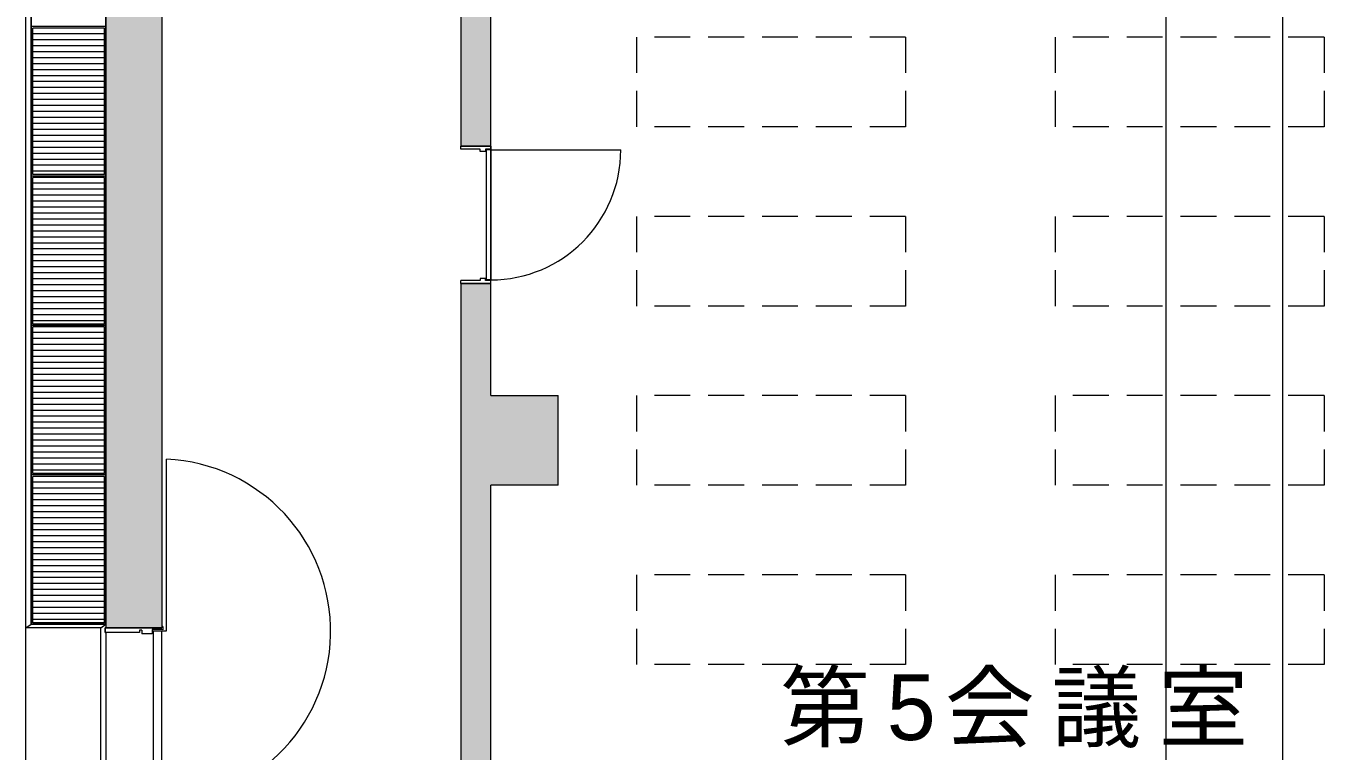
# Model space of a CAD drawing. Units: millimetres, scale not verified. Extents: x -61855 to 52913, y -114842 to -21833.
# Drawn here: x -7402 to 1283, y -87319 to -82465 of the extents above; entities that cross this region are included whole.
import ezdxf

# ---------------------------------------------------------------- set-up
doc = ezdxf.new("R2010")
doc.units = ezdxf.units.MM
doc.header["$LTSCALE"] = 200
doc.linetypes.add('DASHED1', pattern=[1.8, 1.2, -0.6])
for name, color, linetype, lineweight in [('0-1_躯体', 7, 'Continuous', 9), ('0-2_建具', 7, 'Continuous', 9), ('0-3_仕上', 4, 'Continuous', 5), ('0-6_寸法', 4, 'Continuous', 5), ('0-8_備品', 2, 'Continuous', 5)]:
    doc.layers.add(name, color=color, linetype=linetype, lineweight=lineweight)
doc.layers.add('0-4_室名', color=7, linetype='Continuous')
doc.styles.add('・', font='')
doc.styles.get('・').set_extended_font_data('・')

msp = doc.modelspace()

# ---------------------------------------------------------------- linework, layer by layer
at = {"layer": '0-1_躯体'}
for p, q in [((-7366.8, -77675), (-7366.8, -86470)), ((-6866.8, -77650), (-6866.8, -86495)), ((-6491.8, -77650), (-6491.8, -86495)), ((-4491.8, -77890), (-4491.8, -83270)), ((-4291.8, -84940), (-4291.8, -79240)), ((-4491.8, -83270), (-4291.8, -83270)), ((-4491.8, -84190), (-4291.8, -84190)), ((-4491.8, -84190), (-4491.8, -91920)), ((-4291.8, -84940), (-3841.8, -84940)), ((-3841.8, -85540), (-3841.8, -84940)), ((-3841.8, -85540), (-4291.8, -85540)), ((-4291.8, -88530), (-4291.8, -85540)), ((-7401.8, -86495), (-7366.8, -86470)), ((-6901.8, -86495), (-7401.8, -86495)), ((-7366.8, -86470), (-6866.8, -86470)), ((-6901.8, -86495), (-6866.8, -86470)), ((-6901.8, -88839.5), (-6901.8, -86495)), ((-6871.8, -86525), (-6866.8, -86525)), ((-6866.8, -86525), (-6866.8, -88810))]:
    msp.add_line(p, q, dxfattribs=at)
for points in [[(-6491.8, -88840), (-7401.8, -88840), (-7401.8, -77650)], [(-6871.8, -86525), (-6871.8, -86495), (-6491.8, -86495)]]:
    msp.add_lwpolyline(points, dxfattribs=at)
at = {"layer": '0-1_躯体', "color": 9}
for points in [[(-6491.8, -86495), (-6491.8, -77650), (-6866.8, -86495), (-6866.8, -77650)], [(-4291.8, -77890), (-4491.8, -77890), (-4291.8, -83270), (-4491.8, -83270)], [(-4491.8, -84190), (-4491.8, -91090), (-4321.8, -84190), (-4321.8, -91090)], [(-4291.8, -84190), (-4321.8, -84190), (-4291.8, -88730), (-4321.8, -88730)], [(-3841.8, -84940), (-4291.8, -84940), (-3841.8, -85540), (-4291.8, -85540)]]:
    msp.add_solid(points, dxfattribs=at)
at = {"layer": '0-2_建具'}
for p, q in [((-4491.8, -83290), (-4491.8, -83270)), ((-4291.8, -83270), (-4491.8, -83270)), ((-4291.8, -83270), (-4291.8, -83290)), ((-4326.8, -83305), (-4361.8, -83305)), ((-4326.8, -83290), (-4326.8, -83305)), ((-4291.8, -83290), (-4326.8, -83290)), ((-4291.8, -83295), (-4321.8, -83295)), ((-4321.8, -83295), (-4321.8, -84165)), ((-4291.8, -83295), (-4291.8, -84165)), ((-4326.8, -84155), (-4361.8, -84155)), ((-4361.8, -84155), (-4361.8, -84170)), ((-4326.8, -84170), (-4326.8, -84155)), ((-4361.8, -84170), (-4491.8, -84170)), ((-4491.8, -84190), (-4491.8, -84170)), ((-4291.8, -84190), (-4491.8, -84190)), ((-4291.8, -84170), (-4326.8, -84170)), ((-4291.8, -84165), (-4321.8, -84165)), ((-4291.8, -84190), (-4291.8, -84170)), ((-6871.8, -86495), (-6871.8, -86525)), ((-6491.8, -86495), (-6871.8, -86495)), ((-6491.8, -86485), (-6491.8, -86495)), ((-6486.8, -86485), (-6491.8, -86485)), ((-6486.8, -86485), (-6486.8, -86507.5)), ((-6641.8, -86525), (-6871.8, -86525)), ((-6641.8, -86510), (-6641.8, -86525)), ((-6626.8, -86510), (-6641.8, -86510)), ((-6626.8, -86510), (-6626.8, -86535)), ((-6556.8, -86535), (-6626.8, -86535)), ((-6491.9, -86505), (-6556.8, -86505)), ((-6551.8, -86515), (-6551.8, -87660)), ((-6486.8, -86507.5), (-6491.9, -86505)), ((-6491.8, -87660), (-6491.8, -86515))]:
    msp.add_line(p, q, dxfattribs=at)
at = {"layer": '0-2_建具', "color": 4, "lineweight": 5}
for p, q in [((-4291.8, -83295), (-3421.8, -83295)), ((-6461.8, -86515), (-6461.8, -85365.2)), ((-6551.8, -86515), (-6461.8, -86515))]:
    msp.add_line(p, q, dxfattribs=at)
at = {"layer": '0-2_建具'}
for points in [[(-4361.8, -83305), (-4361.8, -83290), (-4491.8, -83290)], [(-6556.8, -86505), (-6556.8, -86535), (-6626.8, -86535)]]:
    msp.add_lwpolyline(points, dxfattribs=at)
at = {"layer": '0-2_建具', "color": 4, "lineweight": 5}
for centre, radius, start, end in [((-4291.8, -83295), 870, 270, 0), ((-6514.3, -86515), 1151, 269.99546, 87.3865)]:
    msp.add_arc(centre, radius, start, end, dxfattribs=at)
at = {"layer": '0-3_仕上', "color": 7, "lineweight": 9}
for p, q in [((-6876.8, -82480), (-7356.8, -82480)), ((-7356.8, -83460.5), (-7356.8, -82480)), ((-6876.8, -83460.5), (-6876.8, -82480)), ((-6876.8, -83460.5), (-7356.8, -83460.5)), ((-6876.8, -83480), (-7356.8, -83480)), ((-7356.8, -84460.5), (-7356.8, -83480)), ((-6876.8, -84460.5), (-6876.8, -83480)), ((-6876.8, -84460.5), (-7356.8, -84460.5)), ((-6876.8, -84480), (-7356.8, -84480)), ((-7356.8, -85460.5), (-7356.8, -84480)), ((-6876.8, -85460.5), (-6876.8, -84480)), ((-6876.8, -85460.5), (-7356.8, -85460.5)), ((-6876.8, -85480), (-7356.8, -85480)), ((-7356.8, -86460.5), (-7356.8, -85480)), ((-6876.8, -86460.5), (-6876.8, -85480)), ((-6876.8, -86460.5), (-7356.8, -86460.5))]:
    msp.add_line(p, q, dxfattribs=at)
at = {"layer": '0-3_仕上'}
for p, q in [((-6876.8, -82518.2), (-7356.8, -82518.2)), ((-6876.8, -82558.2), (-7356.8, -82558.2)), ((-6876.8, -82598.2), (-7356.8, -82598.2)), ((-6876.8, -82638.2), (-7356.8, -82638.2)), ((-6876.8, -82678.2), (-7356.8, -82678.2)), ((-6876.8, -82718.2), (-7356.8, -82718.2)), ((-6876.8, -82758.2), (-7356.8, -82758.2)), ((-6876.8, -82798.2), (-7356.8, -82798.2)), ((-6876.8, -82838.2), (-7356.8, -82838.2)), ((-6876.8, -82878.2), (-7356.8, -82878.2)), ((-6876.8, -82918.2), (-7356.8, -82918.2)), ((-6876.8, -82958.2), (-7356.8, -82958.2)), ((-6876.8, -82998.2), (-7356.8, -82998.2)), ((-6876.8, -83038.2), (-7356.8, -83038.2)), ((-6876.8, -83078.2), (-7356.8, -83078.2)), ((-6876.8, -83118.2), (-7356.8, -83118.2)), ((-6876.8, -83158.2), (-7356.8, -83158.2)), ((-6876.8, -83198.2), (-7356.8, -83198.2)), ((-6876.8, -83238.2), (-7356.8, -83238.2)), ((-6876.8, -83278.2), (-7356.8, -83278.2)), ((-6876.8, -83318.2), (-7356.8, -83318.2)), ((-6876.8, -83358.2), (-7356.8, -83358.2)), ((-6876.8, -83398.2), (-7356.8, -83398.2)), ((-6876.8, -83438.2), (-7356.8, -83438.2)), ((-6876.8, -83518.2), (-7356.8, -83518.2)), ((-6876.8, -83558.2), (-7356.8, -83558.2)), ((-6876.8, -83598.2), (-7356.8, -83598.2)), ((-6876.8, -83638.2), (-7356.8, -83638.2)), ((-6876.8, -83678.2), (-7356.8, -83678.2)), ((-6876.8, -83718.2), (-7356.8, -83718.2)), ((-6876.8, -83758.2), (-7356.8, -83758.2)), ((-6876.8, -83798.2), (-7356.8, -83798.2)), ((-6876.8, -83838.2), (-7356.8, -83838.2)), ((-6876.8, -83878.2), (-7356.8, -83878.2)), ((-6876.8, -83918.2), (-7356.8, -83918.2)), ((-6876.8, -83958.2), (-7356.8, -83958.2)), ((-6876.8, -83998.2), (-7356.8, -83998.2)), ((-6876.8, -84038.2), (-7356.8, -84038.2)), ((-6876.8, -84078.2), (-7356.8, -84078.2)), ((-6876.8, -84118.2), (-7356.8, -84118.2)), ((-6876.8, -84158.2), (-7356.8, -84158.2)), ((-6876.8, -84198.2), (-7356.8, -84198.2)), ((-6876.8, -84238.2), (-7356.8, -84238.2)), ((-6876.8, -84278.2), (-7356.8, -84278.2)), ((-6876.8, -84318.2), (-7356.8, -84318.2)), ((-6876.8, -84358.2), (-7356.8, -84358.2)), ((-6876.8, -84398.2), (-7356.8, -84398.2)), ((-6876.8, -84438.2), (-7356.8, -84438.2)), ((-6876.8, -84518.2), (-7356.8, -84518.2)), ((-6876.8, -84558.2), (-7356.8, -84558.2)), ((-6876.8, -84598.2), (-7356.8, -84598.2)), ((-6876.8, -84638.2), (-7356.8, -84638.2)), ((-6876.8, -84678.2), (-7356.8, -84678.2)), ((-6876.8, -84718.2), (-7356.8, -84718.2)), ((-6876.8, -84758.2), (-7356.8, -84758.2)), ((-6876.8, -84798.2), (-7356.8, -84798.2)), ((-6876.8, -84838.2), (-7356.8, -84838.2)), ((-6876.8, -84878.2), (-7356.8, -84878.2)), ((-6876.8, -84918.2), (-7356.8, -84918.2)), ((-6876.8, -84958.2), (-7356.8, -84958.2)), ((-6876.8, -84998.2), (-7356.8, -84998.2)), ((-6876.8, -85038.2), (-7356.8, -85038.2)), ((-6876.8, -85078.2), (-7356.8, -85078.2)), ((-6876.8, -85118.2), (-7356.8, -85118.2)), ((-6876.8, -85158.2), (-7356.8, -85158.2)), ((-6876.8, -85198.2), (-7356.8, -85198.2)), ((-6876.8, -85238.2), (-7356.8, -85238.2)), ((-6876.8, -85278.2), (-7356.8, -85278.2)), ((-6876.8, -85318.2), (-7356.8, -85318.2)), ((-6876.8, -85358.2), (-7356.8, -85358.2)), ((-6876.8, -85398.2), (-7356.8, -85398.2)), ((-6876.8, -85438.2), (-7356.8, -85438.2)), ((-6876.8, -85518.2), (-7356.8, -85518.2)), ((-6876.8, -85558.2), (-7356.8, -85558.2)), ((-6876.8, -85598.2), (-7356.8, -85598.2)), ((-6876.8, -85638.2), (-7356.8, -85638.2)), ((-6876.8, -85678.2), (-7356.8, -85678.2)), ((-6876.8, -85718.2), (-7356.8, -85718.2)), ((-6876.8, -85758.2), (-7356.8, -85758.2)), ((-6876.8, -85798.2), (-7356.8, -85798.2)), ((-6876.8, -85838.2), (-7356.8, -85838.2)), ((-6876.8, -85878.2), (-7356.8, -85878.2)), ((-6876.8, -85918.2), (-7356.8, -85918.2)), ((-6876.8, -85958.2), (-7356.8, -85958.2)), ((-6876.8, -85998.2), (-7356.8, -85998.2)), ((-6876.8, -86038.2), (-7356.8, -86038.2)), ((-6876.8, -86078.2), (-7356.8, -86078.2)), ((-6876.8, -86118.2), (-7356.8, -86118.2)), ((-6876.8, -86158.2), (-7356.8, -86158.2)), ((-6876.8, -86198.2), (-7356.8, -86198.2)), ((-6876.8, -86238.2), (-7356.8, -86238.2)), ((-6876.8, -86278.2), (-7356.8, -86278.2)), ((-6876.8, -86318.2), (-7356.8, -86318.2)), ((-6876.8, -86358.2), (-7356.8, -86358.2)), ((-6876.8, -86398.2), (-7356.8, -86398.2)), ((-6876.8, -86438.2), (-7356.8, -86438.2))]:
    msp.add_line(p, q, dxfattribs=at)
at = {"layer": '0-3_仕上', "color": 7, "lineweight": 9}
for points in [[(-6866.8, -82470), (-7366.8, -82470), (-7366.8, -81470)], [(-6866.8, -82470), (-6866.8, -81470), (-7366.8, -81470)], [(-6866.8, -83470), (-7366.8, -83470), (-7366.8, -82470)], [(-6866.8, -83470), (-6866.8, -82470), (-7366.8, -82470)], [(-6866.8, -84470), (-7366.8, -84470), (-7366.8, -83470)], [(-6866.8, -84470), (-6866.8, -83470), (-7366.8, -83470)], [(-6866.8, -85470), (-7366.8, -85470), (-7366.8, -84470)], [(-6866.8, -85470), (-6866.8, -84470), (-7366.8, -84470)], [(-6866.8, -86470), (-7366.8, -86470), (-7366.8, -85470)], [(-6866.8, -86470), (-6866.8, -85470), (-7366.8, -85470)]]:
    msp.add_lwpolyline(points, dxfattribs=at)
at = {"layer": '0-6_寸法'}
for p, q in [((224, -69565), (224, -88530)), ((1004.6, -82090), (1004.6, -88530))]:
    msp.add_line(p, q, dxfattribs=at)
at = {"layer": '0-8_備品', "linetype": 'DASHED1'}
for p, q in [((-3316.8, -82540), (-3316.8, -83140)), ((-1516.8, -82540), (-3316.8, -82540)), ((-1516.8, -82540), (-1516.8, -83140)), ((-516.8, -82540), (-516.8, -83140)), ((1283.2, -82540), (-516.8, -82540)), ((1283.2, -82540), (1283.2, -83140)), ((-1516.8, -83140), (-3316.8, -83140)), ((1283.2, -83140), (-516.8, -83140)), ((1283.2, -83140), (-516.8, -83140)), ((1283.2, -83140), (-516.8, -83140)), ((-3316.8, -83740), (-3316.8, -84340)), ((-1516.8, -83740), (-3316.8, -83740)), ((-1516.8, -83740), (-1516.8, -84340)), ((-516.8, -83740), (-516.8, -84340)), ((1283.2, -83740), (-516.8, -83740)), ((1283.2, -83740), (1283.2, -84340)), ((-1516.8, -84340), (-3316.8, -84340)), ((1283.2, -84340), (-516.8, -84340)), ((1283.2, -84340), (-516.8, -84340)), ((-3316.8, -84940), (-3316.8, -85540)), ((-1516.8, -84940), (-3316.8, -84940)), ((-1516.8, -84940), (-1516.8, -85540)), ((-1516.8, -84940), (-1516.8, -85540)), ((1283.2, -84940), (-516.8, -84940)), ((-516.8, -84940), (-516.8, -85540)), ((1283.2, -84940), (1283.2, -85540)), ((-1516.8, -85540), (-3316.8, -85540)), ((1283.2, -85540), (-516.8, -85540)), ((1283.2, -85540), (-516.8, -85540)), ((-3316.8, -86140), (-3316.8, -86740)), ((-1516.8, -86140), (-3316.8, -86140)), ((-1516.8, -86140), (-1516.8, -86740)), ((-516.8, -86140), (-516.8, -86740)), ((1283.2, -86140), (-516.8, -86140)), ((1283.2, -86140), (1283.2, -86740)), ((-1516.8, -86740), (-3316.8, -86740)), ((1283.2, -86740), (-516.8, -86740)), ((1283.2, -86740), (-516.8, -86740))]:
    msp.add_line(p, q, dxfattribs=at)
for points in [[(-1516.8, -82540), (-1516.8, -83140), (-3316.8, -83140)], [(-1516.8, -83740), (-1516.8, -84340), (-3316.8, -84340)], [(-1516.8, -86140), (-1516.8, -86740), (-3316.8, -86740)]]:
    msp.add_lwpolyline(points, dxfattribs=at)

# ---------------------------------------------------------------- texts
at = {"layer": '0-4_室名', "insert": (-2356.1, -87297.7), "char_height": 439.9, "attachment_point": 7, "style": '・'}
msp.add_mtext('\\T1.19;第5会議室', dxfattribs=at)

doc.saveas('drawing.dxf')
